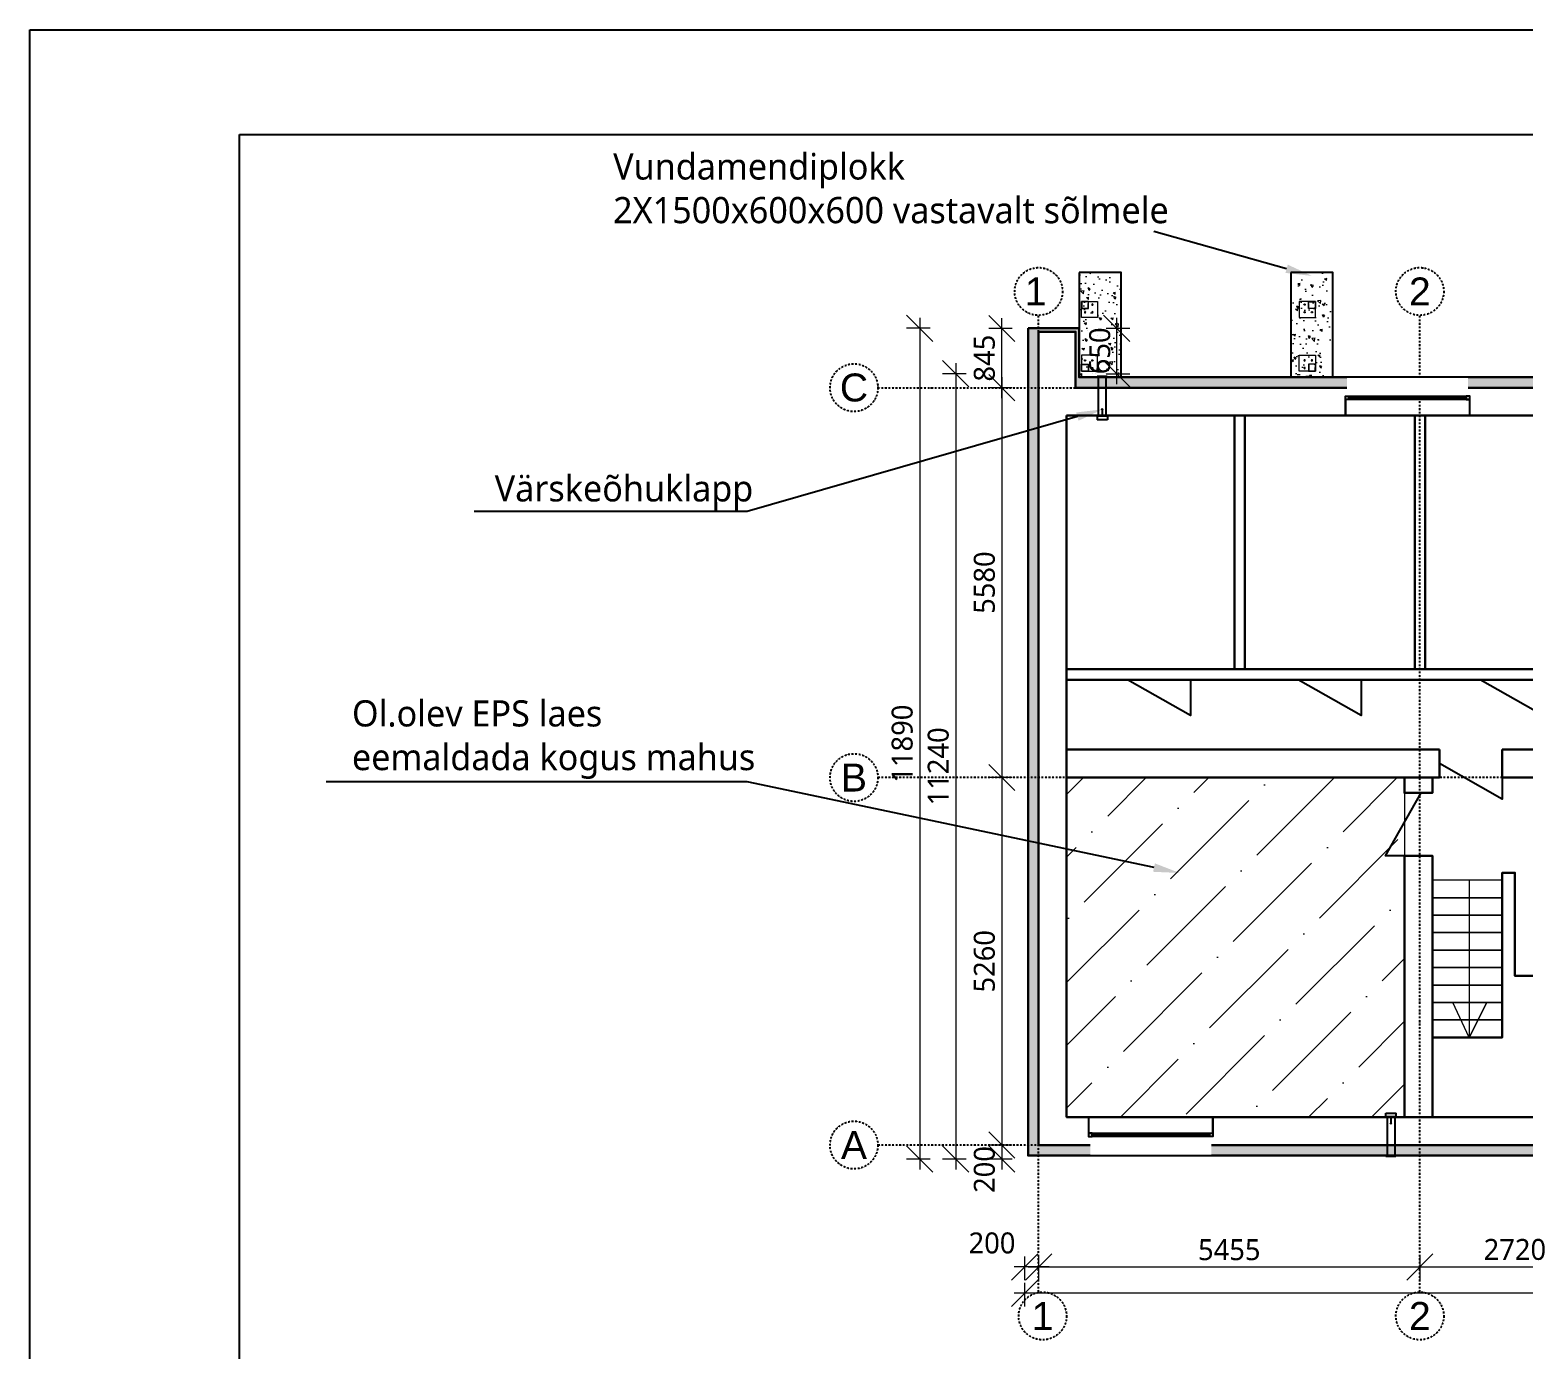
# Model space of a CAD drawing. Header units: millimetres. Extents: x 83708 to 840243643, y 645190 to 956201.
# Drawn here: x 302250 to 323617, y 937318 to 956201 of the extents above; entities that cross this region are included whole.
import ezdxf
from ezdxf import colors
from ezdxf.entities.mleader import LeaderData, LeaderLine
from ezdxf.math import Vec2, Vec3

# ---------------------------------------------------------------- set-up
doc = ezdxf.new("R2010")
doc.units = ezdxf.units.MM
doc.header["$PDMODE"] = 2
doc.header["$PDSIZE"] = 5
doc.linetypes.add('Dash', pattern=[3.2, 2, -1.2])
doc.linetypes.add('DASHDOTX2', pattern=[50.8, 25.4, -12.7, 0, -12.7])
for name, color, linetype in [('!ESP_Avatäited plaanil', 7, 'Continuous'), ('!ESP_EPS 120 Perimeeter', 141, 'Continuous'), ('!ESP_Mõõt', 252, 'Continuous'), ('!ESP_Teljed', 30, 'DASHDOTX2'), ('!ESP_Viited', 7, 'Continuous'), ('DUCT-S-1-DEVICE', 7, 'Continuous')]:
    doc.layers.add(name, color=color, linetype=linetype)
for name, color, linetype, lineweight in [('!ESP_Fassaad', 7, 'Continuous', 9), ('!ESP_Konstruktsioon lõikes', 7, 'Continuous', 30), ('_ol_ol_sein_vaates', 7, 'Continuous', 9)]:
    doc.layers.add(name, color=color, linetype=linetype, lineweight=lineweight)
doc.layers.add('!ESP_no_print', color=252, linetype='Continuous', plot=False)
doc.styles.add('Annotative', font='malgunsl.ttf', dxfattribs={"height": 2})
doc.styles.add('Arial', font='arial.ttf')
doc.dimstyles.new('Annotative', dxfattribs={"dimtxt": 2.5, "dimasz": 2.5, "dimexe": 1.25, "dimexo": 0.625, "dimtad": 1, "dimdec": 0, "dimrnd": 5, "dimtxsty": 'Annotative', "dimblk": 'OBLIQUE', "dimcen": 0, "dimdle": 1, "dimadec": 0, "dimazin": 0, "dimtfac": 1, "dimtdec": 0, "dimtmove": 0, "dimatfit": 3, "dimfxl": 1, "dimfxlon": 1, "dimarcsym": 1})

# ---------------------------------------------------------------- blocks, each defined once
blk = doc.blocks.new('A$Cef77760f')
at = {"layer": '!ESP_Teljed'}
for points in [[(-40000, -2104), (-40000, 11875)], [(-34545, -2104), (-34545, 11875)], [(-42300, 10840), (1500, 10840)], [(1500, 5260), (-42300, 5260)], [(1500, 0), (-42300, 0)]]:
    blk.add_lwpolyline(points, dxfattribs=at)
for centre in [(-40000, 12217), (-34545, 12217), (-42642, 10840), (-42642, 5260), (-42642, 0), (-39943, -2446), (-34545, -2446)]:
    blk.add_circle(centre, 342, dxfattribs=at)
at = {"layer": '!ESP_Teljed', "char_height": 400, "width": 684.66, "attachment_point": 5, "style": 'Arial'}
for s, insert in [('{\\fArial|b0|i0|c186|p34;1}', (-40042, 12217)), ('2', (-34545, 12217)), ('C', (-42642, 10840)), ('B', (-42642, 5260)), ('A', (-42642, 0)), ('{\\fArial|b0|i0|c186|p34;1}', (-39943, -2446)), ('2', (-34545, -2446))]:
    blk.add_mtext(s, dxfattribs=dict(at, insert=insert))
blk = doc.blocks.new('_Oblique')
at = {"color": 0, "linetype": 'ByBlock', "lineweight": -2}
blk.add_line((-0.5, -0.5), (0.5, 0.5), dxfattribs=at)
blk = doc.blocks.new('*D836')
at = {"layer": '!ESP_Mõõt', "color": 0, "lineweight": -2, "transparency": 16777216}
for p, q in [((-150, -12585), (5605, -12585)), ((0, -12435), (0, -12773)), ((5455, -12435), (5455, -12773))]:
    blk.add_line(p, q, dxfattribs=at)
at = {"layer": 'Defpoints', "color": 0, "transparency": 16777216}
for p in [(0, -11716), (5455, -11897), (5455, -12585)]:
    blk.add_point(p, dxfattribs=at)
at = {"layer": '!ESP_Mõõt', "color": 0, "lineweight": -2, "transparency": 16777216, "xscale": 375, "yscale": 375, "zscale": 375, "rotation": 180}
blk.add_blockref('_Oblique', (0, -12585), dxfattribs=at)
at = {"layer": '!ESP_Mõõt', "color": 0, "lineweight": -2, "transparency": 16777216, "xscale": 375, "yscale": 375, "zscale": 375}
blk.add_blockref('_Oblique', (5455, -12585), dxfattribs=at)
at = {"layer": '!ESP_Mõõt', "color": 0, "lineweight": 0, "transparency": 16777216, "insert": (2728, -12339), "char_height": 300, "attachment_point": 5, "style": 'Annotative'}
blk.add_mtext('5455', dxfattribs=at)
blk = doc.blocks.new('*D837')
at = {"layer": '!ESP_Mõõt', "color": 0, "lineweight": -2, "transparency": 16777216}
for p, q in [((5305, -12585), (8325, -12585)), ((5455, -12435), (5455, -12773)), ((8175, -12435), (8175, -12773))]:
    blk.add_line(p, q, dxfattribs=at)
at = {"layer": 'Defpoints', "color": 0, "transparency": 16777216}
for p in [(5455, -11897), (8175, -11951), (8175, -12585)]:
    blk.add_point(p, dxfattribs=at)
at = {"layer": '!ESP_Mõõt', "color": 0, "lineweight": -2, "transparency": 16777216, "xscale": 375, "yscale": 375, "zscale": 375, "rotation": 180}
blk.add_blockref('_Oblique', (5455, -12585), dxfattribs=at)
at = {"layer": '!ESP_Mõõt', "color": 0, "lineweight": -2, "transparency": 16777216, "xscale": 375, "yscale": 375, "zscale": 375}
blk.add_blockref('_Oblique', (8175, -12585), dxfattribs=at)
at = {"layer": '!ESP_Mõõt', "color": 0, "lineweight": 0, "transparency": 16777216, "insert": (6815, -12336), "char_height": 300, "attachment_point": 5, "style": 'Annotative'}
blk.add_mtext('2720', dxfattribs=at)
blk = doc.blocks.new('*D828')
at = {"layer": '!ESP_Mõõt', "color": 0, "lineweight": -2, "transparency": 16777216}
for p, q in [((-526, 150), (-526, -5730)), ((-376, 0), (-713, 0)), ((-376, -5580), (-713, -5580))]:
    blk.add_line(p, q, dxfattribs=at)
at = {"layer": 'Defpoints', "color": 0, "transparency": 16777216}
for p in [(-228, 0), (-526, -5580), (-228, -5580)]:
    blk.add_point(p, dxfattribs=at)
at = {"layer": '!ESP_Mõõt', "color": 0, "lineweight": -2, "transparency": 16777216, "xscale": 375, "yscale": 375, "zscale": 375}
for p, rotation in [((-526, 0), 90), ((-526, -5580), 270)]:
    blk.add_blockref('_Oblique', p, dxfattribs=dict(at, rotation=rotation))
at = {"layer": '!ESP_Mõõt', "color": 0, "lineweight": 0, "transparency": 16777216, "insert": (-775, -2790), "char_height": 300, "attachment_point": 5, "rotation": 90, "style": 'Annotative'}
blk.add_mtext('5580', dxfattribs=at)
blk = doc.blocks.new('*D829')
at = {"layer": '!ESP_Mõõt', "color": 0, "lineweight": -2, "transparency": 16777216}
for p, q in [((-526, -5430), (-526, -10990)), ((-376, -5580), (-713, -5580)), ((-376, -10840), (-713, -10840))]:
    blk.add_line(p, q, dxfattribs=at)
at = {"layer": 'Defpoints', "color": 0, "transparency": 16777216}
for p in [(-228, -5580), (-526, -10840), (-153, -10840)]:
    blk.add_point(p, dxfattribs=at)
at = {"layer": '!ESP_Mõõt', "color": 0, "lineweight": -2, "transparency": 16777216, "xscale": 375, "yscale": 375, "zscale": 375}
for p, rotation in [((-526, -5580), 90), ((-526, -10840), 270)]:
    blk.add_blockref('_Oblique', p, dxfattribs=dict(at, rotation=rotation))
at = {"layer": '!ESP_Mõõt', "color": 0, "lineweight": 0, "transparency": 16777216, "insert": (-775, -8210), "char_height": 300, "attachment_point": 5, "rotation": 90, "style": 'Annotative'}
blk.add_mtext('5260', dxfattribs=at)
blk = doc.blocks.new('*D830')
at = {"layer": '!ESP_Mõõt', "color": 0, "lineweight": -2, "transparency": 16777216}
for p, q in [((-526, -150), (-526, 997)), ((-376, 847), (-713, 847)), ((-376, 0), (-713, 0))]:
    blk.add_line(p, q, dxfattribs=at)
at = {"layer": 'Defpoints', "color": 0, "transparency": 16777216}
for p in [(-526, 847), (38, 847), (-228, 0)]:
    blk.add_point(p, dxfattribs=at)
at = {"layer": '!ESP_Mõõt', "color": 0, "lineweight": -2, "transparency": 16777216, "xscale": 375, "yscale": 375, "zscale": 375}
for p, rotation in [((-526, 847), 90), ((-526, 0), 270)]:
    blk.add_blockref('_Oblique', p, dxfattribs=dict(at, rotation=rotation))
at = {"layer": '!ESP_Mõõt', "color": 0, "lineweight": 0, "transparency": 16777216, "insert": (-775, 423), "char_height": 300, "attachment_point": 5, "rotation": 90, "style": 'Annotative'}
blk.add_mtext('845', dxfattribs=at)
blk = doc.blocks.new('*D831')
at = {"layer": '!ESP_Mõõt', "color": 0, "lineweight": -2, "transparency": 16777216}
for p, q in [((-1186, 350), (-1186, -11190)), ((-1036, 200), (-1373, 200)), ((-1036, -11040), (-1373, -11040))]:
    blk.add_line(p, q, dxfattribs=at)
at = {"layer": 'Defpoints', "color": 0, "transparency": 16777216}
for p in [(580, 200), (-1186, -11040), (-200, -11040)]:
    blk.add_point(p, dxfattribs=at)
at = {"layer": '!ESP_Mõõt', "color": 0, "lineweight": -2, "transparency": 16777216, "xscale": 375, "yscale": 375, "zscale": 375}
for p, rotation in [((-1186, 200), 90), ((-1186, -11040), 270)]:
    blk.add_blockref('_Oblique', p, dxfattribs=dict(at, rotation=rotation))
at = {"layer": '!ESP_Mõõt', "color": 0, "lineweight": 0, "transparency": 16777216, "insert": (-1435, -5420), "char_height": 300, "attachment_point": 5, "rotation": 90, "style": 'Annotative'}
blk.add_mtext('11240', dxfattribs=at)
blk = doc.blocks.new('*D832')
at = {"layer": '!ESP_Mõõt', "color": 0, "lineweight": -2, "transparency": 16777216}
for p, q in [((-376, -10840), (-713, -10840)), ((-526, -10690), (-526, -11190)), ((-376, -11040), (-713, -11040))]:
    blk.add_line(p, q, dxfattribs=at)
at = {"layer": 'Defpoints', "color": 0, "transparency": 16777216}
for p in [(-153, -10840), (-526, -11040), (38, -11040)]:
    blk.add_point(p, dxfattribs=at)
at = {"layer": '!ESP_Mõõt', "color": 0, "lineweight": -2, "transparency": 16777216, "xscale": 375, "yscale": 375, "zscale": 375}
for p, rotation in [((-526, -10840), 90), ((-526, -11040), 270)]:
    blk.add_blockref('_Oblique', p, dxfattribs=dict(at, rotation=rotation))
at = {"layer": '!ESP_Mõõt', "color": 0, "lineweight": 0, "transparency": 16777216, "insert": (-775, -11190), "char_height": 300, "attachment_point": 5, "rotation": 90, "style": 'Annotative'}
blk.add_mtext('200', dxfattribs=at)
blk = doc.blocks.new('*D833')
at = {"layer": '!ESP_Mõõt', "color": 0, "lineweight": -2, "transparency": 16777216}
for p, q in [((-200, -12812), (-200, -13150)), ((40200, -12812), (40200, -13150)), ((40350, -12962), (-350, -12962))]:
    blk.add_line(p, q, dxfattribs=at)
at = {"layer": 'Defpoints', "color": 0, "transparency": 16777216}
for p in [(-200, -11040), (40200, -11040), (-200, -12962)]:
    blk.add_point(p, dxfattribs=at)
at = {"layer": '!ESP_Mõõt', "color": 0, "lineweight": -2, "transparency": 16777216, "xscale": 375, "yscale": 375, "zscale": 375, "rotation": 180}
blk.add_blockref('_Oblique', (-200, -12962), dxfattribs=at)
at = {"layer": '!ESP_Mõõt', "color": 0, "lineweight": -2, "transparency": 16777216, "xscale": 375, "yscale": 375, "zscale": 375}
blk.add_blockref('_Oblique', (40200, -12962), dxfattribs=at)
at = {"layer": '!ESP_Mõõt', "color": 0, "lineweight": 0, "transparency": 16777216, "insert": (20000, -12713), "char_height": 300, "attachment_point": 5, "style": 'Annotative'}
blk.add_mtext('40400', dxfattribs=at)
blk = doc.blocks.new('*D834')
at = {"layer": '!ESP_Mõõt', "color": 0, "lineweight": -2, "transparency": 16777216}
for p, q in [((150, -12585), (-350, -12585)), ((-200, -12435), (-200, -12773)), ((0, -12435), (0, -12773))]:
    blk.add_line(p, q, dxfattribs=at)
at = {"layer": 'Defpoints', "color": 0, "transparency": 16777216}
for p in [(-200, -11040), (0, -11716), (-200, -12585)]:
    blk.add_point(p, dxfattribs=at)
at = {"layer": '!ESP_Mõõt', "color": 0, "lineweight": -2, "transparency": 16777216, "xscale": 375, "yscale": 375, "zscale": 375, "rotation": 180}
blk.add_blockref('_Oblique', (-200, -12585), dxfattribs=at)
at = {"layer": '!ESP_Mõõt', "color": 0, "lineweight": -2, "transparency": 16777216, "xscale": 375, "yscale": 375, "zscale": 375}
blk.add_blockref('_Oblique', (0, -12585), dxfattribs=at)
at = {"layer": '!ESP_Mõõt', "color": 0, "lineweight": 0, "transparency": 16777216, "insert": (-667, -12243), "char_height": 300, "attachment_point": 5, "style": 'Annotative'}
blk.add_mtext('200', dxfattribs=at)
blk = doc.blocks.new('*D841')
at = {"layer": '!ESP_Mõõt', "color": 0, "lineweight": -2, "transparency": 16777216}
for p, q in [((1118, 50), (1118, 1000)), ((968, 850), (1305, 850)), ((968, 200), (1305, 200))]:
    blk.add_line(p, q, dxfattribs=at)
at = {"layer": 'Defpoints', "color": 0, "transparency": 16777216}
for p in [(-200, 850), (1118, 850), (580, 200)]:
    blk.add_point(p, dxfattribs=at)
at = {"layer": '!ESP_Mõõt', "color": 0, "lineweight": -2, "transparency": 16777216, "xscale": 375, "yscale": 375, "zscale": 375}
for p, rotation in [((1118, 850), 90), ((1118, 200), 270)]:
    blk.add_blockref('_Oblique', p, dxfattribs=dict(at, rotation=rotation))
at = {"layer": '!ESP_Mõõt', "color": 0, "lineweight": 0, "transparency": 16777216, "insert": (876, 527), "char_height": 300, "attachment_point": 5, "rotation": 90, "style": 'Annotative'}
blk.add_mtext('650', dxfattribs=at)
blk = doc.blocks.new('*D842')
at = {"layer": '!ESP_Mõõt', "color": 0, "lineweight": -2, "transparency": 16777216}
for p, q in [((-1701, 1000), (-1701, -11190)), ((-1551, 850), (-1888, 850)), ((-1551, -11040), (-1888, -11040))]:
    blk.add_line(p, q, dxfattribs=at)
at = {"layer": 'Defpoints', "color": 0, "transparency": 16777216}
for p in [(38, 850), (-1701, -11040), (-401, -11040)]:
    blk.add_point(p, dxfattribs=at)
at = {"layer": '!ESP_Mõõt', "color": 0, "lineweight": -2, "transparency": 16777216, "xscale": 375, "yscale": 375, "zscale": 375}
for p, rotation in [((-1701, 850), 90), ((-1701, -11040), 270)]:
    blk.add_blockref('_Oblique', p, dxfattribs=dict(at, rotation=rotation))
at = {"layer": '!ESP_Mõõt', "color": 0, "lineweight": 0, "transparency": 16777216, "insert": (-1951, -5095), "char_height": 300, "attachment_point": 5, "rotation": 90, "style": 'Annotative'}
blk.add_mtext('11890', dxfattribs=at)
blk = doc.blocks.new('A$C8ba190c6')
at = {"layer": '!ESP_Avatäited plaanil'}
for points in [[(-1760, 420), (-1760, -90), (-2660, 420)], [(-2920, -900), (-3431, -900), (-2920, 0)], [(-200, -900), (310, -900), (-200, 0)]]:
    blk.add_lwpolyline(points, dxfattribs=at)
at = {"layer": '!ESP_Konstruktsioon lõikes'}
for points in [[(-3160, 220), (-3160, 220), (-3160, 0), (-2760, 0), (-2760, 220), (-2660, 220), (-2660, 620)], [(-1760, 620), (-1760, 220), (-400, 220), (-400, 0), (0, 0), (0, 220)], [(-400, -2620), (-791, -2620), (-1580, -2620), (-1580, -1142), (-1760, -1142), (-1760, -3500), (-2760, -3500)]]:
    blk.add_lwpolyline(points, dxfattribs=at)
for points in [[(-3160, -900), (-2760, -900), (-2760, -4640), (-3160, -4640)], [(-400, -900), (0, -900), (0, -4640), (-400, -4640)]]:
    blk.add_lwpolyline(points, close=True, dxfattribs=at)
at = {"lineweight": 0}
for points in [[(-1760, -1250), (-2760, -1250), (-2760, -1500), (-1760, -1500)], [(-2235, -1250), (-2235, -3500), (-1981, -3000), (-2235, -3500), (-2467, -3000)], [(-1760, -1150), (-1760, -2750)], [(-1760, -1500), (-2760, -1500), (-2760, -1750), (-1760, -1750)], [(-1760, -1750), (-2760, -1750), (-2760, -2000), (-1760, -2000)], [(-1760, -2000), (-2760, -2000), (-2760, -2250), (-1760, -2250)], [(-1760, -2250), (-2760, -2250), (-2760, -2500), (-1760, -2500)], [(-1760, -2500), (-2760, -2500), (-2760, -2750), (-1760, -2750)], [(-1760, -2500), (-2760, -2500), (-2760, -2750), (-1760, -2750)], [(-2360, -2750), (-2760, -2750)], [(-1760, -2750), (-2760, -2750), (-2760, -3000), (-1760, -3000)], [(-1760, -2750), (-2360, -2750)], [(-1760, -3000), (-2760, -3000), (-2760, -3250), (-1760, -3250)], [(-1760, -3000), (-2760, -3000), (-2760, -3250), (-1760, -3250)], [(-1760, -3000), (-2360, -3000)], [(-1760, -3250), (-2760, -3250), (-2760, -3500), (-1760, -3500)], [(-1760, -3250), (-2360, -3250)], [(-1760, -3500), (-2360, -3500)]]:
    blk.add_lwpolyline(points, dxfattribs=at)
blk = doc.blocks.new('A$C9a3fe0df')
at = {"layer": '!ESP_Konstruktsioon lõikes'}
for points in [[(0, 11640), (530, 11640), (530, 10840), (13230, 10840), (13230, 11640), (13750, 11640), (13750, 10840), (26330, 10840), (26330, 11640), (26850, 11640), (26850, 10840), (39470, 10840), (39470, 11640), (40000, 11640), (40000, 0), (0, 0)], [(400, 10440), (39600, 10440), (39600, 400), (400, 400)]]:
    blk.add_lwpolyline(points, close=True, dxfattribs=at)
for points in [[(0, 10840), (0, 11640), (530, 11640), (530, 10840)], [(400, 10440), (40000, 10440)], [(5735, 5260), (400, 5260), (400, 5660), (5735, 5660)], [(6635, 5660), (18830, 5660)], [(18830, 5260), (6635, 5260)]]:
    blk.add_lwpolyline(points, dxfattribs=at)
blk = doc.blocks.new('A$C15717044')
blk.add_wipeout([(-890, 171), (890, 171), (890, 121), (865, 121), (865, -150), (-865, -150), (-865, 121), (-890, 121)])
at = {"layer": '!ESP_Avatäited plaanil'}
for points in [[(-890, 400), (-890, 171), (-890, 121), (-840, 121), (-840, 171), (-890, 171), (890, 171), (890, 400), (890, 171), (890, 121), (840, 121), (840, 171), (840, 121), (-840, 121), (-840, 146), (840, 146)], [(-865, -150), (865, -150)]]:
    blk.add_lwpolyline(points, dxfattribs=at)
blk = doc.blocks.new('A$Cf971dbfe')
at = {"layer": '!ESP_Fassaad', "color": 8}
for points in [[(-230, -230), (0, -230), (0, 0), (-230, 0)], [(0, -100), (-100, -100), (-100, 0), (0, 0)]]:
    blk.add_lwpolyline(points, close=True, dxfattribs=at)
at = {"layer": '!ESP_Fassaad', "color": 8, "linetype": 'Dash', "ltscale": 0.5}
blk.add_lwpolyline([(-5, -95), (-95, -95), (-95, -5), (-5, -5)], close=True, dxfattribs=at)
at = {"layer": '!ESP_Fassaad', "color": 8}
for centre in [(-155, -45), (-155, -155), (-50, -155)]:
    blk.add_circle(centre, 10, dxfattribs=at)
blk = doc.blocks.new('A$C8c9964b3')
at = {"color": 6, "xscale": -1}
blk.add_blockref('A$Cf971dbfe', (-3345, 0), dxfattribs=at)
at = {"color": 6}
blk.add_blockref('A$Cf971dbfe', (0, 0), dxfattribs=at)
at = {"color": 6, "rotation": 180}
blk.add_blockref('A$Cf971dbfe', (-3345, -1000), dxfattribs=at)
at = {"color": 6, "xscale": -1, "rotation": 180}
blk.add_blockref('A$Cf971dbfe', (0, -1000), dxfattribs=at)
blk = doc.blocks.new('*U739')
at = {"layer": 'DUCT-S-1-DEVICE', "color": 7, "linetype": 'Continuous', "lineweight": -3}
for p, q in [((60839, 80165, 2428), (60839, 80165, 2571)), ((60839, 80150, 2571), (60839, 80150, 2428)), ((60839, 80150, 2428), (60982, 80150, 2428)), ((60982, 80165, 2571), (60982, 80165, 2428)), ((60982, 80150, 2428), (60982, 80150, 2571)), ((60911, 79700, 2500), (60902, 79680, 2500)), ((60920, 79680, 2500), (60911, 79700, 2500)), ((60829, 79600, 2466), (60822, 79600, 2500)), ((60834, 79595, 2468), (60827, 79595, 2500)), ((60837, 79600, 2500), (60837, 79595, 2500)), ((60902, 79680, 2500), (60908, 79680, 2500)), ((60908, 79680, 2500), (60908, 79600, 2500)), ((60908, 79600, 2500), (60914, 79600, 2500)), ((60914, 79600, 2500), (60914, 79680, 2500)), ((60914, 79680, 2500), (60920, 79680, 2500)), ((60984, 79600, 2500), (60984, 79595, 2500)), ((60994, 79595, 2500), (60988, 79595, 2468)), ((60999, 79600, 2500), (60992, 79600, 2466))]:
    blk.add_line(p, q, dxfattribs=at)
at = {"layer": 'DUCT-S-1-DEVICE', "color": 5, "linetype": 'Continuous', "lineweight": -3}
for p, q in [((60839, 80165, 2571), (60839, 80150, 2571)), ((60839, 80165, 2571), (60982, 80165, 2571)), ((60982, 80150, 2571), (60839, 80150, 2571)), ((60856, 79600, 2500), (60856, 80150, 2500)), ((60966, 79600, 2500), (60966, 80150, 2500)), ((60982, 80165, 2571), (60982, 80150, 2571)), ((60911, 79700, 2500), (60902, 79680, 2500)), ((60920, 79680, 2500), (60911, 79700, 2500)), ((60822, 79600, 2500), (60829, 79600, 2534)), ((60822, 79600, 2500), (60827, 79595, 2500)), ((60827, 79595, 2500), (60834, 79595, 2532)), ((60829, 79600, 2534), (60848, 79600, 2563)), ((60834, 79595, 2532), (60852, 79595, 2559)), ((60837, 79595, 2500), (60837, 79542, 2500)), ((60848, 79600, 2563), (60877, 79600, 2582)), ((60852, 79595, 2559), (60879, 79595, 2577)), ((60877, 79600, 2582), (60911, 79600, 2588)), ((60879, 79595, 2577), (60911, 79595, 2583)), ((60902, 79680, 2500), (60908, 79680, 2500)), ((60908, 79680, 2500), (60908, 79600, 2500)), ((60908, 79600, 2500), (60914, 79600, 2500)), ((60911, 79600, 2588), (60945, 79600, 2582)), ((60911, 79595, 2583), (60943, 79595, 2577)), ((60914, 79600, 2500), (60914, 79680, 2500)), ((60914, 79680, 2500), (60920, 79680, 2500)), ((60943, 79595, 2577), (60970, 79595, 2559)), ((60945, 79600, 2582), (60973, 79600, 2563)), ((60970, 79595, 2559), (60988, 79595, 2532)), ((60973, 79600, 2563), (60992, 79600, 2534)), ((60984, 79595, 2500), (60984, 79542, 2500)), ((60988, 79595, 2532), (60994, 79595, 2500)), ((60992, 79600, 2534), (60999, 79600, 2500)), ((60999, 79600, 2500), (60994, 79595, 2500))]:
    blk.add_line(p, q, dxfattribs=at)
at = {"layer": 'DUCT-S-1-DEVICE', "color": 7, "linetype": 'Continuous', "lineweight": -3, "extrusion": (0, 1, 0)}
for centre in [(60911, 80150, 2500), (60911, 79600, 2500)]:
    blk.add_ellipse(centre, major_axis=(-55, 0), ratio=1, start_param=0, end_param=3.141593, dxfattribs=at)
at = {"layer": 'DUCT-S-1-DEVICE', "color": 7, "linetype": 'Continuous', "lineweight": -3, "extrusion": (0, -1, 0)}
blk.add_ellipse((60911, 79600, 2500), major_axis=(73.5, 0), ratio=1, start_param=0, end_param=3.141593, dxfattribs=at)
at = {"layer": 'DUCT-S-1-DEVICE', "color": 5, "linetype": 'Continuous', "lineweight": -3, "extrusion": (0, -1, 0)}
blk.add_ellipse((60911, 79542, 2500), major_axis=(73.5, 0), ratio=1, start_param=0, end_param=3.141593, dxfattribs=at)
blk = doc.blocks.new('*U745')
at = {"layer": 'DUCT-S-1-DEVICE', "color": 5, "linetype": 'Continuous', "lineweight": -3}
for p, q in [((64953, 69560, 2500), (64958, 69565, 2500)), ((64960, 69560, 2534), (64953, 69560, 2500)), ((64964, 69565, 2532), (64958, 69565, 2500)), ((64979, 69560, 2563), (64960, 69560, 2534)), ((64982, 69565, 2559), (64964, 69565, 2532)), ((64968, 69565, 2500), (64968, 69618, 2500)), ((65007, 69560, 2582), (64979, 69560, 2563)), ((65009, 69565, 2577), (64982, 69565, 2559)), ((64986, 69560, 2500), (64986, 69010, 2500)), ((65041, 69560, 2588), (65007, 69560, 2582)), ((65041, 69565, 2583), (65009, 69565, 2577)), ((65038, 69480, 2500), (65032, 69480, 2500)), ((65032, 69480, 2500), (65041, 69460, 2500)), ((65038, 69560, 2500), (65038, 69480, 2500)), ((65044, 69560, 2500), (65038, 69560, 2500)), ((65073, 69565, 2577), (65041, 69565, 2583)), ((65075, 69560, 2582), (65041, 69560, 2588)), ((65041, 69460, 2500), (65050, 69480, 2500)), ((65044, 69480, 2500), (65044, 69560, 2500)), ((65050, 69480, 2500), (65044, 69480, 2500)), ((65100, 69565, 2559), (65073, 69565, 2577)), ((65104, 69560, 2563), (65075, 69560, 2582)), ((65096, 69560, 2500), (65096, 69010, 2500)), ((65118, 69565, 2532), (65100, 69565, 2559)), ((65123, 69560, 2534), (65104, 69560, 2563)), ((65115, 69565, 2500), (65115, 69618, 2500)), ((65125, 69565, 2500), (65118, 69565, 2532)), ((65130, 69560, 2500), (65123, 69560, 2534)), ((65130, 69560, 2500), (65125, 69565, 2500)), ((64970, 68995, 2571), (64970, 69010, 2571)), ((64970, 69010, 2571), (65113, 69010, 2571)), ((65113, 68995, 2571), (64970, 68995, 2571)), ((65113, 68995, 2571), (65113, 69010, 2571))]:
    blk.add_line(p, q, dxfattribs=at)
at = {"layer": 'DUCT-S-1-DEVICE', "color": 7, "linetype": 'Continuous', "lineweight": -3}
for p, q in [((64953, 69560, 2500), (64960, 69560, 2466)), ((64958, 69565, 2500), (64964, 69565, 2468)), ((64968, 69560, 2500), (64968, 69565, 2500)), ((65038, 69480, 2500), (65032, 69480, 2500)), ((65032, 69480, 2500), (65041, 69460, 2500)), ((65038, 69560, 2500), (65038, 69480, 2500)), ((65044, 69560, 2500), (65038, 69560, 2500)), ((65041, 69460, 2500), (65050, 69480, 2500)), ((65044, 69480, 2500), (65044, 69560, 2500)), ((65050, 69480, 2500), (65044, 69480, 2500)), ((65115, 69560, 2500), (65115, 69565, 2500)), ((65118, 69565, 2468), (65125, 69565, 2500)), ((65123, 69560, 2466), (65130, 69560, 2500)), ((65113, 69010, 2428), (64970, 69010, 2428)), ((64970, 69010, 2428), (64970, 69010, 2571)), ((64970, 68995, 2571), (64970, 68995, 2428)), ((65113, 69010, 2571), (65113, 69010, 2428)), ((65113, 68995, 2428), (65113, 68995, 2571))]:
    blk.add_line(p, q, dxfattribs=at)
at = {"layer": 'DUCT-S-1-DEVICE', "color": 5, "linetype": 'Continuous', "lineweight": -3, "extrusion": (0, 1, 0)}
blk.add_ellipse((65041, 69618, 2500), major_axis=(-73.5, 0), ratio=1, start_param=0, end_param=3.141593, dxfattribs=at)
at = {"layer": 'DUCT-S-1-DEVICE', "color": 7, "linetype": 'Continuous', "lineweight": -3, "extrusion": (0, 1, 0)}
blk.add_ellipse((65041, 69560, 2500), major_axis=(-73.5, 0), ratio=1, start_param=0, end_param=3.141593, dxfattribs=at)
at = {"layer": 'DUCT-S-1-DEVICE', "color": 7, "linetype": 'Continuous', "lineweight": -3, "extrusion": (0, -1, 0)}
for centre in [(65041, 69560, 2500), (65041, 69010, 2500)]:
    blk.add_ellipse(centre, major_axis=(55, 0), ratio=1, start_param=0, end_param=3.141593, dxfattribs=at)
blk = doc.blocks.new('A$Cd7e57fc7')
at = {"layer": 'DUCT-S-1-DEVICE'}
for name in ['*U739', '*U745']:
    blk.add_blockref(name, (-60000, -80000), dxfattribs=at)
blk = doc.blocks.new('A$C8bd7207e')
at = {"layer": '_ol_ol_sein_vaates', "linetype": 'ByBlock', "transparency": 33554687}
h = blk.add_hatch(dxfattribs=at)
h.set_pattern_fill('AR-CONC', color=256, scale=2, angle=90)
h.set_pattern_definition([(140, (-262392.27, -62659.9), (31.87817, 364.36934), [38.1, -419.1]), (85, (-262392.27, -62659.9), (-382.1137, -70.48684), [30.48, -335.28117]), (190.45144, (-262389.6, -62629.53), (-350.2355, 293.8825), [32.38, -356.1805]), (136.1842, (-262493.87, -62659.9), (84.08466, 542.1581), [57.15, -628.65]), (186.63556, (-262486.87, -62614.7), (-494.8522, 474.8083), [48.57, -534.2712]), (81.18415, (-262493.9, -62659.9), (-494.8522, 474.8083), [45.7199, -502.9195]), (111, (-262468.47, -62609.1), (204.5304, 303.22878), [38.1, -419.1]), (56, (-262468.47, -62609.1), (-368.37593, 123.60406), [30.48, -335.28]), (161.45145, (-262451.43, -62583.82), (-163.84554, 426.83284), [32.38, -356.1799]), (127.5, (-262392.27, -62659.89), (-169.11008, 6.177207), [0, -331.216, 0, -340.36, 0, -336.55]), (97.5, (-262392.27, -62659.89), (-200.36115, 133.63933), [0, -194.056, 0, -323.596, 0, -128.27]), (57.5, (-262392.27, -62773.17), (11.45749, 271.18119), [0, -127, 0, -396.24, 0, -525.78]), (47.5, (-262392.27, -62823.97), (-50.85298, 296.25836), [0, -165.1, 0, -263.144, 0, -373.38])])
h.paths.add_polyline_path([(-300, 50), (-300, -1450), (300, -1450), (300, 50)])
at = {"color": 0, "linetype": 'ByBlock', "transparency": 33554687}
blk.add_lwpolyline([(-300, 50), (-300, -1450), (300, -1450), (300, 50)], close=True, dxfattribs=at)
blk = doc.blocks.new('A$Cb56cea9a')
at = {"layer": '!ESP_Mõõt', "lineweight": 0}
for base, p1, p2, picture, middle in [((-1700.8, -11040), (37.6, 849.7), (-400.6, -11040), '*D842', (-1950.6, -5095.1)), ((-525.7, 846.7), (-228.5, 0), (37.6, 846.7), '*D830', (-774.7, 423.4)), ((-1185.6, -11040), (580, 200), (-200, -11040), '*D831', (-1435.3, -5420)), ((-525.7, -5580), (-228.5, 0), (-228.5, -5580), '*D828', (-774.7, -2790)), ((-525.7, -10840), (-228.5, -5580), (-153.3, -10840), '*D829', (-774.7, -8210))]:
    dim = blk.add_linear_dim(base=base, p1=p1, p2=p2, angle=90, dimstyle='Annotative', dxfattribs=at)
    dim.commit()
    dim.dimension.update_dxf_attribs({"geometry": picture, "text_midpoint": middle})
for base, p1, p2, picture, middle in [((1117.7, 849.7), (580, 200), (-200, 849.7), '*D841', (1125, 527.1)), ((-525.7, -11040), (-153.3, -10840), (37.6, -11040), '*D832', (-525.7, -11190))]:
    dim = blk.add_linear_dim(base=base, p1=p1, p2=p2, angle=90, dimstyle='Annotative', dxfattribs=at)
    dim.commit()
    dim.dimension.update_dxf_attribs({"geometry": picture, "text_midpoint": middle, "dimtype": 128})
dim = blk.add_linear_dim(base=(-200, -12585.3), p1=(0, -11715.5), p2=(-200, -11040), dimstyle='Annotative', dxfattribs=at)
dim.commit()
dim.dimension.update_dxf_attribs({"geometry": '*D834', "text_midpoint": (-666.9, -12491.5), "dimtype": 128})
for base, p1, p2, picture, middle in [((-200, -12962.2), (40200, -11040), (-200, -11040), '*D833', (20000, -12713.3)), ((5455, -12585.3), (0, -11715.5), (5455, -11896.7), '*D836', (2727.5, -12339)), ((8175, -12585.3), (5455, -11896.7), (8175, -11951.1), '*D837', (6815, -12336.3))]:
    dim = blk.add_linear_dim(base=base, p1=p1, p2=p2, dimstyle='Annotative', dxfattribs=at)
    dim.commit()
    dim.dimension.update_dxf_attribs({"geometry": picture, "text_midpoint": middle})

msp = doc.modelspace()

# ---------------------------------------------------------------- hatches: boundary and pattern name
at = {"layer": '!ESP_EPS 120 Perimeeter'}
h = msp.add_hatch(dxfattribs=at)
h.set_pattern_fill('HONEY', color=256, scale=20, style=0)
h.set_pattern_definition([(0, (-481675.35, -124491.55), (95.25, 54.992613), [63.5, -127]), (120, (-481675.35, -124491.55), (-95.2499998, 54.9926133), [63.5, -127]), (60, (-481675.35, -124491.55), (2e-07, 109.9852262), [-127, 63.5])])
h.paths.add_polyline_path([(317263.7, 951229.3), (317263.7, 951929.3), (316533.7, 951929.3), (316533.7, 940089.3), (356833.7, 940089.3), (356833.7, 951929.3), (356103.7, 951929.3), (356103.7, 951229.3), (343583.7, 951229.3), (343583.7, 951929.3), (342963.7, 951929.3), (342963.7, 951229.3), (330483.7, 951229.3), (330483.7, 951929.3), (329863.7, 951929.3), (329863.7, 951229.3)])
h.paths.add_polyline_path([(329913.7, 951079.3), (329913.7, 951879.3), (330433.7, 951879.3), (330433.7, 951079.3), (343013.7, 951079.3), (343013.7, 951879.3), (343533.7, 951879.3), (343533.7, 951079.3), (356153.7, 951079.3), (356153.7, 951879.3), (356683.7, 951879.3), (356683.7, 940239.3), (316683.7, 940239.3), (316683.7, 951879.3), (317213.7, 951879.3), (317213.7, 951079.3)], flags=16)

# ---------------------------------------------------------------- linework, layer by layer
at = {"layer": '!ESP_Avatäited plaanil'}
for points in [[(318855.3, 946899.3), (318855.3, 946388.8), (317955.3, 946899.3)], [(321298.6, 946899.3), (321298.6, 946388.8), (320398.6, 946899.3)], [(323903.7, 946899.3), (323903.7, 946388.8), (323003.7, 946899.3)]]:
    msp.add_lwpolyline(points, dxfattribs=at)
at = {"layer": '!ESP_Konstruktsioon lõikes'}
for points in [[(316533.7, 951929.3), (317263.7, 951929.3), (317263.7, 951229.3), (329863.7, 951229.3), (329863.7, 951929.3), (330483.7, 951929.3), (330483.7, 951229.3), (342963.7, 951229.3), (342963.7, 951929.3), (343583.7, 951929.3), (343583.7, 951229.3), (356103.7, 951229.3), (356103.7, 951929.3), (356833.7, 951929.3), (356833.7, 940089.3), (316533.7, 940089.3)], [(316533.7, 951929.3), (317263.7, 951929.3), (317263.7, 951229.3), (329863.7, 951229.3), (329863.7, 951929.3), (330483.7, 951929.3), (330483.7, 951229.3), (342963.7, 951229.3), (342963.7, 951929.3), (343583.7, 951929.3), (343583.7, 951229.3), (356103.7, 951229.3), (356103.7, 951929.3), (356833.7, 951929.3), (356833.7, 940089.3), (316533.7, 940089.3)], [(316683.7, 951879.3), (317213.7, 951879.3), (317213.7, 951079.3), (329913.7, 951079.3), (329913.7, 951879.3), (330433.7, 951879.3), (330433.7, 951079.3), (343013.7, 951079.3), (343013.7, 951879.3), (343533.7, 951879.3), (343533.7, 951079.3), (356153.7, 951079.3), (356153.7, 951879.3), (356683.7, 951879.3), (356683.7, 940239.3), (316683.7, 940239.3)], [(316683.7, 951879.3), (317213.7, 951879.3), (317213.7, 951079.3), (329913.7, 951079.3), (329913.7, 951879.3), (330433.7, 951879.3), (330433.7, 951079.3), (343013.7, 951079.3), (343013.7, 951879.3), (343533.7, 951879.3), (343533.7, 951079.3), (356153.7, 951079.3), (356153.7, 951879.3), (356683.7, 951879.3), (356683.7, 940239.3), (316683.7, 940239.3)], [(319486.9, 950679.3), (319636.9, 950679.3), (319636.9, 947049.3), (319486.9, 947049.3)], [(329933.7, 947049.3), (329933.7, 946899.3), (317083.7, 946899.3), (317083.7, 947049.3)]]:
    msp.add_lwpolyline(points, close=True, dxfattribs=at)
at = {"layer": '!ESP_no_print'}
for points in [[(302249.6, 956200.6), (365249.6, 956200.6), (365249.6, 911650.6), (302249.6, 911650.6)], [(302249.6, 956200.6), (365249.6, 956200.6), (365249.6, 911650.6), (302249.6, 911650.6)], [(305249.6, 954700.6), (363749.6, 954700.6), (363749.6, 913150.6), (305249.6, 913150.6)], [(305249.6, 954700.6), (363749.6, 954700.6), (363749.6, 913150.6), (305249.6, 913150.6)]]:
    msp.add_lwpolyline(points, close=True, dxfattribs=at)

# ---------------------------------------------------------------- block references
at = {"lineweight": 0}
for name, p in [('A$Cef77760f', (356683.7, 940239.3)), ('A$Cb56cea9a', (316683.7, 951079.3)), ('A$C9a3fe0df', (316683.7, 940239.3)), ('A$C8ba190c6', (325078.8, 945279.3))]:
    msp.add_blockref(name, p, dxfattribs=at)
for p in [(317563.7, 952679.3), (320593.7, 952679.3)]:
    msp.add_blockref('A$C8bd7207e', p)
at = {"lineweight": 0, "xscale": -1}
msp.add_blockref('A$C8c9964b3', (317298.7, 952314.3), dxfattribs=at)

# ---------------------------------------------------------------- leaders
at = {"layer": '!ESP_Viited'}
ml = msp.add_multileader_mtext('Standard', dxfattribs=at)
ml.set_content('\\A1;Vundamendiplokk\\P\\pxql;2X1500x600x600 vastavalt sõlmele ', color=256, style='Annotative')
ml.set_leader_properties()
ml.build(insert=Vec2(0, 0))
ml.multileader.update_dxf_attribs({"text_left_attachment_type": 5, "dogleg_length": 0, "arrow_head_size": 375, "scale": 150})
ctx = ml.context
ctx.base_point, ctx.scale, ctx.char_height, ctx.arrow_head_size, ctx.landing_gap_size, ctx.plane_origin = Vec3(310595.6, 954242.3), 150, 375, 375, 0, Vec3(345339.9, 951024.2)
ctx.right_attachment = 5
notes = []
notes.append((ctx, [(1, (1, 1, 0), (318334.7, 953315.3), (-1, 0), 0, [(0, [(320593.7, 952679.3)], 0, [])])]))
ctx.mtext.insert, ctx.mtext.width, ctx.mtext.defined_height, ctx.mtext.flow_direction = Vec3(310595.6, 954433.1), 8620.807, 2192.5, 5
ml = msp.add_multileader_mtext('Standard', dxfattribs=at)
ml.set_content('Värskeõhuklapp', color=256, style='Annotative')
ml.set_leader_properties()
ml.build(insert=Vec2(0, 0))
ml.multileader.update_dxf_attribs({"text_left_attachment_type": 5, "text_right_attachment_type": 5, "dogleg_length": 0, "arrow_head_size": 375, "scale": 150})
ctx = ml.context
ctx.base_point, ctx.scale, ctx.char_height, ctx.arrow_head_size, ctx.landing_gap_size, ctx.plane_origin = Vec3(308900.6, 949306.1), 150, 375, 375, 0, Vec3(310712.2, 952924.3)
ctx.left_attachment, ctx.right_attachment = 5, 5
notes.append((ctx, [(1, (1, 1, 0), (312514.8, 949306.1), (-1, 0), 0, [(0, [(317598.9, 950769.3)], 0, [])])]))
ctx.mtext.insert, ctx.mtext.flow_direction = Vec3(308900.6, 949825.7), 5
ml = msp.add_multileader_mtext('Standard', dxfattribs=at)
ml.set_content('Ol.olev EPS laes \\Peemaldada kogus mahus', color=256, style='Annotative')
ml.set_leader_properties()
ml.build(insert=Vec2(0, 0))
ml.multileader.update_dxf_attribs({"text_left_attachment_type": 5, "text_right_attachment_type": 5, "dogleg_length": 0, "arrow_head_size": 375, "scale": 150})
ctx = ml.context
ctx.base_point, ctx.scale, ctx.char_height, ctx.arrow_head_size, ctx.landing_gap_size, ctx.plane_origin = Vec3(306858.4, 945436.2), 150, 375, 375, 0, Vec3(310712.2, 945762.4)
ctx.left_attachment, ctx.right_attachment = 5, 5
notes.append((ctx, [(1, (1, 1, 0), (312514.8, 945436.2), (-1, 0), 0, [(0, [(318702, 944133.4)], 0, [])])]))
ctx.mtext.insert, ctx.mtext.flow_direction = Vec3(306858.4, 946605), 5
for ctx, leaders in notes:
    for number, flags, end, landing, length, lines in leaders:
        leader = LeaderData()
        leader.index, (leader.has_last_leader_line, leader.has_dogleg_vector, leader.attachment_direction) = number, flags
        leader.last_leader_point, leader.dogleg_vector, leader.dogleg_length = Vec3(end), Vec3(landing), length
        for number, points, colour, breaks in lines:
            line = LeaderLine()
            line.index, line.vertices, line.color, line.breaks = number, Vec3.list(points), colors.encode_raw_color(colour), breaks
            leader.lines.append(line)
        ctx.leaders.append(leader)

# ---------------------------------------------------------------- next in the draw order: block references
at = {"lineweight": 0, "rotation": 180}
msp.add_blockref('A$C15717044', (321963.7, 951079.3), dxfattribs=at)
at = {"lineweight": 0}
msp.add_blockref('A$C15717044', (318288.7, 940239.3), dxfattribs=at)

# ---------------------------------------------------------------- next in the draw order: hatches: boundary and pattern name
at = {"layer": '!ESP_Fassaad'}
h = msp.add_hatch(dxfattribs=at)
h.set_pattern_fill('ANSI36', color=256, scale=200)
h.set_pattern_definition([(45, (21098.3, 0), (336.7596, 1234.7852), [1587.5, -317.5, 0, -317.5])])
h.paths.add_polyline_path([(321918.7, 945499.3), (317083.7, 945499.3), (317083.7, 940639.3), (321918.7, 940639.3)])

# ---------------------------------------------------------------- next in the draw order: linework, layer by layer
msp.add_lwpolyline([(321918.7, 940639.3), (317083.7, 940639.3), (317083.7, 945499.3), (321918.7, 945499.3)], close=True, dxfattribs=at)
at = {"layer": '!ESP_Konstruktsioon lõikes'}
msp.add_lwpolyline([(322065.9, 950679.3), (322215.9, 950679.3), (322215.9, 947049.3), (322065.9, 947049.3)], close=True, dxfattribs=at)

# ---------------------------------------------------------------- next in the draw order: block references
at = {"color": 6}
msp.add_blockref('A$Cd7e57fc7', (316683.7, 951079.3), dxfattribs=at)

doc.saveas('drawing.dxf')
